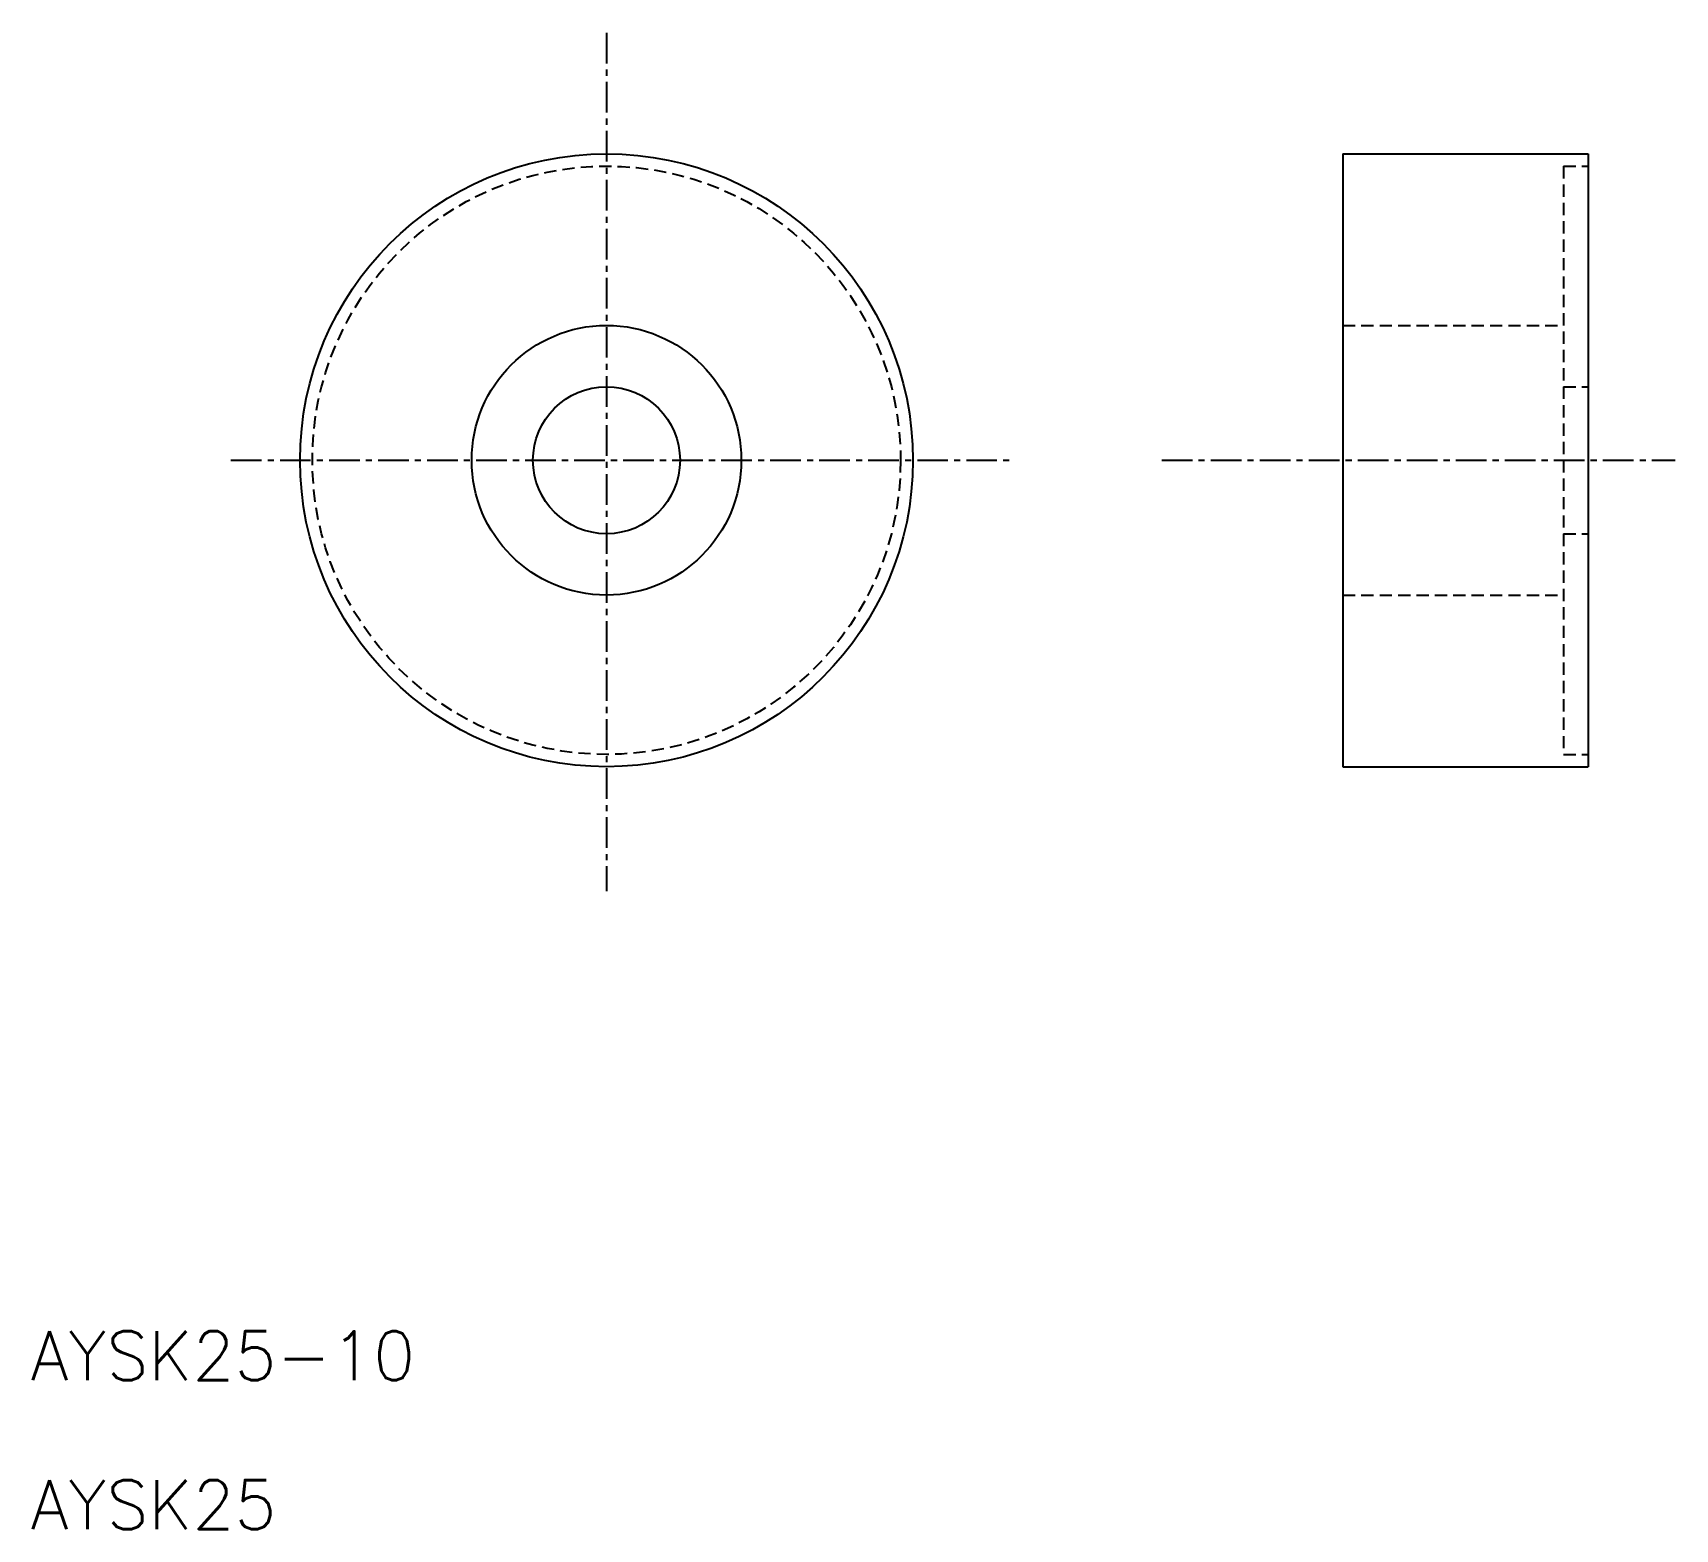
# Model space of a CAD drawing. Extents: x -663.4 to -596.4, y -173.6 to -112.6.
import ezdxf

# ---------------------------------------------------------------- set-up
doc = ezdxf.new("R2010")
doc.units = 0
doc.linetypes.add('CENTER', pattern=[2, 1.25, -0.25, 0.25, -0.25])
doc.linetypes.add('DASHED', pattern=[0.75, 0.5, -0.25])
doc.layers.get('0').update_dxf_attribs({"linetype": 'CONTINUOUS'})
doc.layers.add('CENTER', color=1, linetype='CENTER')
doc.styles.get("Standard").update_dxf_attribs({"font": 'txt.shx', "bigfont": 'bigfont.shx'})

msp = doc.modelspace()

# ---------------------------------------------------------------- linework, layer by layer
at = {"color": 7, "linetype": 'CONTINUOUS'}
for p, q in [((-609.956, -117.5), (-599.956, -117.5)), ((-609.956, -117.5), (-609.956, -142.5)), ((-599.956, -117.5), (-599.956, -142.5)), ((-609.956, -142.5), (-599.956, -142.5))]:
    msp.add_line(p, q, dxfattribs=at)
at = {"color": 3, "linetype": 'DASHED'}
for p, q in [((-600.956, -118), (-600.956, -142)), ((-600.956, -118), (-599.956, -118)), ((-609.956, -124.5), (-600.956, -124.5)), ((-600.956, -127), (-599.956, -127)), ((-600.956, -133), (-599.956, -133)), ((-609.956, -135.5), (-600.956, -135.5)), ((-600.956, -142), (-599.956, -142))]:
    msp.add_line(p, q, dxfattribs=at)
at = {"color": 7, "linetype": 'CONTINUOUS'}
for radius in [12.5, 5.5, 3]:
    msp.add_circle((-640, -130), radius, dxfattribs=at)
at = {"color": 3, "linetype": 'DASHED'}
msp.add_circle((-640, -130), 12, dxfattribs=at)
at = {"layer": 'CENTER'}
for p, q in [((-640, -112.565), (-640, -147.58)), ((-655.319, -130), (-623.516, -130)), ((-617.35, -130), (-596.403, -130))]:
    msp.add_line(p, q, dxfattribs=at)

# ---------------------------------------------------------------- texts
for s, p in [('AYSK25-10', (-663.488, -167.531)), ('AYSK25', (-663.488, -173.604))]:
    msp.add_text(s, height=2).set_placement(p)

doc.saveas('drawing.dxf')
